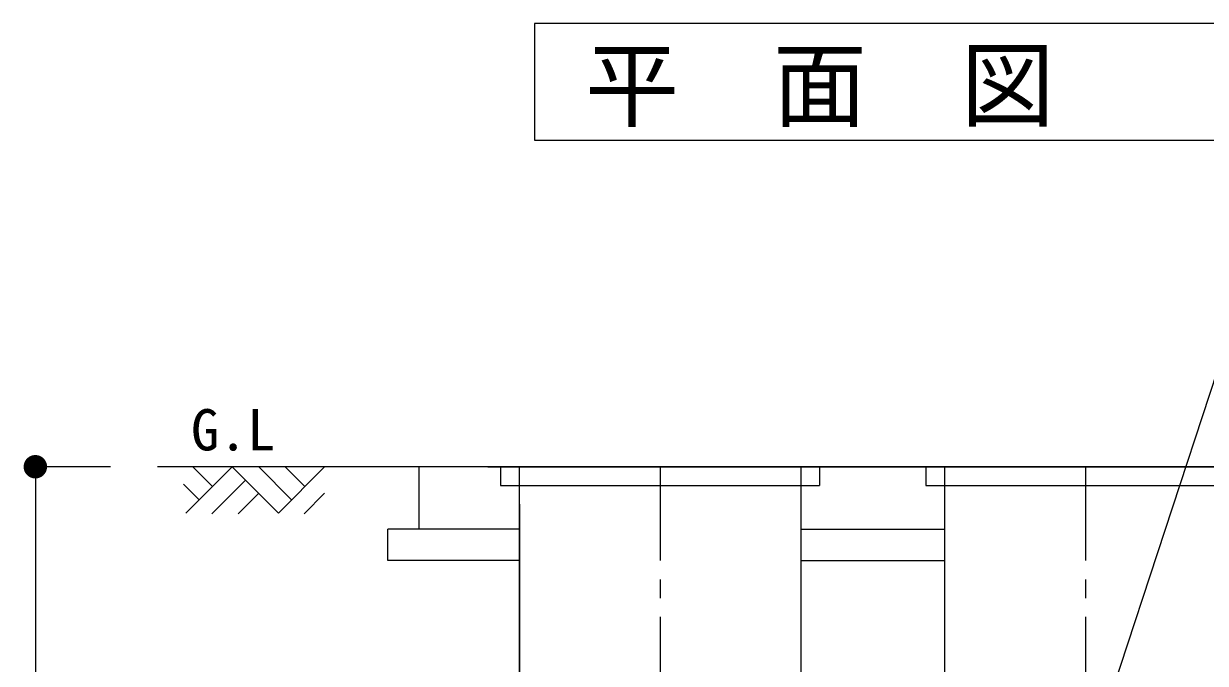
# Model space of a CAD drawing. Units: millimetres, scale not verified. Extents: x -22839 to 8910, y -6308 to 6308.
# Drawn here: x -6876 to -4987, y -1577 to -555 of the extents above; entities that cross this region are included whole.
import ezdxf
from ezdxf.enums import TextEntityAlignment as Align

# ---------------------------------------------------------------- set-up
doc = ezdxf.new("R2010")
doc.units = ezdxf.units.MM
doc.header["$LTSCALE"] = 30
doc.linetypes.add('CHAIN1', pattern=[8, 5, -1, 1, -1])
for name, color, linetype, lineweight in [('0-1_空気管', 3, 'Continuous', 25), ('0-2_機器', 3, 'Continuous', 25), ('0-3_製作', 4, 'Continuous', 25), ('0-F_00クル-フ-6寸法', 132, 'Continuous', 25)]:
    doc.layers.add(name, color=color, linetype=linetype, lineweight=lineweight)
doc.styles.add('ＭＳ ゴシック', font='')
doc.styles.get('ＭＳ ゴシック').set_extended_font_data('MS Gothic')

msp = doc.modelspace()

# ---------------------------------------------------------------- linework, layer by layer
at = {"layer": '0-1_空気管'}
for p, q in [((-4968.21, -1110.35), (-5169.61, -1721.32)), ((-6574.51, -1294.37), (-6605.97, -1262.92)), ((-6447.96, -1315.59), (-6500.63, -1262.92)), ((-6395.28, -1262.92), (-6469.17, -1336.8)), ((-6426.74, -1294.37), (-6458.2, -1262.92)), ((-6134.32, -1262.88), (-4168.97, -1262.88)), ((-6083.84, -1597.88), (-6083.84, -1262.88)), ((-5634.11, -1262.88), (-5634.11, -1597.88)), ((-5603.97, -1262.88), (-5603.97, -1292.88)), ((-5433.97, -1262.88), (-5433.97, -1292.88)), ((-5403.84, -1597.88), (-5403.84, -1262.88)), ((-6521.84, -1284.13), (-6575.63, -1337.92)), ((-6595.72, -1315.59), (-6620.74, -1290.57)), ((-5433.97, -1292.88), (-4923.97, -1292.88)), ((-6500.63, -1305.34), (-6533.2, -1337.92)), ((-6395.28, -1305.34), (-6427.86, -1337.92))]:
    msp.add_line(p, q, dxfattribs=at)
at = {"layer": '0-1_空気管', "linetype": 'CHAIN1'}
for p, q in [((-5858.97, -1262.88), (-5858.97, -1614.1)), ((-5178.97, -1262.88), (-5178.97, -1614.1))]:
    msp.add_line(p, q, dxfattribs=at)
at = {"layer": '0-1_空気管', "color": 2}
for p, q in [((-5634.11, -1362.88), (-5403.84, -1362.88)), ((-5634.11, -1412.88), (-5403.84, -1412.88))]:
    msp.add_line(p, q, dxfattribs=at)
at = {"layer": '0-1_空気管'}
for points in [[(-6469.17, -1336.8), (-6543.05, -1262.91), (-6616.94, -1336.8)], [(-6113.97, -1262.88), (-6113.97, -1292.88), (-5603.97, -1292.88)]]:
    msp.add_lwpolyline(points, dxfattribs=at)
at = {"layer": '0-2_機器', "color": 2}
for p, q in [((-3676.84, -1262.88), (-6662.49, -1262.92)), ((-6243.97, -1362.88), (-6243.97, -1262.88)), ((-6293.97, -1412.88), (-6293.97, -1362.88)), ((-6083.84, -1362.88), (-6293.97, -1362.88)), ((-6083.84, -1412.88), (-6293.97, -1412.88))]:
    msp.add_line(p, q, dxfattribs=at)
at = {"layer": '0-2_機器'}
msp.add_lwpolyline([(-4030.5, -740.94), (-4030.5, -554.63), (-6059.83, -554.63), (-6059.83, -740.94)], close=True, dxfattribs=at)
at = {"layer": '0-3_製作', "color": 3}
msp.add_line((-6083.84, -1322.88), (-6083.84, -1594.68), dxfattribs=at)
at = {"layer": '0-F_00クル-フ-6寸法', "color": 4}
for p, q in [((-6737.64, -1262.88), (-6857.64, -1262.88)), ((-6857.64, -1262.88), (-6857.64, -1842.88))]:
    msp.add_line(p, q, dxfattribs=at)
at = {"layer": '0-F_00クル-フ-6寸法'}
for points in [[(-6857.64, -1262.88), (-6868.66, -1247.71), (-6866.68, -1246.45)], [(-6857.64, -1262.88), (-6866.68, -1246.45), (-6864.55, -1245.45)], [(-6857.64, -1262.88), (-6864.55, -1245.45), (-6862.31, -1244.72)], [(-6857.64, -1262.88), (-6862.31, -1244.72), (-6859.99, -1244.28)], [(-6857.64, -1262.88), (-6859.99, -1244.28), (-6857.64, -1244.13)], [(-6857.64, -1262.88), (-6857.64, -1244.13), (-6855.29, -1244.28)], [(-6857.64, -1262.88), (-6855.29, -1244.28), (-6852.98, -1244.72)], [(-6857.64, -1262.88), (-6852.98, -1244.72), (-6850.74, -1245.45)], [(-6857.64, -1262.88), (-6850.74, -1245.45), (-6848.61, -1246.45)], [(-6857.64, -1262.88), (-6848.61, -1246.45), (-6846.62, -1247.71)], [(-6857.64, -1262.88), (-6876.36, -1261.7), (-6876.06, -1259.37)], [(-6857.64, -1262.88), (-6876.36, -1264.06), (-6876.36, -1261.7)], [(-6857.64, -1262.88), (-6876.06, -1266.39), (-6876.36, -1264.06)], [(-6857.64, -1262.88), (-6876.06, -1259.37), (-6875.48, -1257.09)], [(-6857.64, -1262.88), (-6875.48, -1268.68), (-6876.06, -1266.39)], [(-6857.64, -1262.88), (-6875.48, -1257.09), (-6874.61, -1254.9)], [(-6857.64, -1262.88), (-6874.61, -1270.86), (-6875.48, -1268.68)], [(-6857.64, -1262.88), (-6874.61, -1254.9), (-6873.47, -1252.83)], [(-6857.64, -1262.88), (-6873.47, -1272.93), (-6874.61, -1270.86)], [(-6857.64, -1262.88), (-6873.47, -1252.83), (-6872.09, -1250.93)], [(-6857.64, -1262.88), (-6872.09, -1274.83), (-6873.47, -1272.93)], [(-6857.64, -1262.88), (-6872.09, -1250.93), (-6870.48, -1249.21)], [(-6857.64, -1262.88), (-6870.48, -1276.55), (-6872.09, -1274.83)], [(-6857.64, -1262.88), (-6870.48, -1249.21), (-6868.66, -1247.71)], [(-6857.64, -1262.88), (-6868.66, -1278.05), (-6870.48, -1276.55)], [(-6857.64, -1262.88), (-6866.68, -1279.31), (-6868.66, -1278.05)], [(-6857.64, -1262.88), (-6864.55, -1280.31), (-6866.68, -1279.31)], [(-6857.64, -1262.88), (-6862.31, -1281.04), (-6864.55, -1280.31)], [(-6857.64, -1262.88), (-6859.99, -1281.48), (-6862.31, -1281.04)], [(-6857.64, -1262.88), (-6857.64, -1281.63), (-6859.99, -1281.48)], [(-6857.64, -1262.88), (-6846.62, -1247.71), (-6844.81, -1249.21)], [(-6857.64, -1262.88), (-6844.81, -1249.21), (-6843.2, -1250.93)], [(-6857.64, -1262.88), (-6843.2, -1250.93), (-6841.81, -1252.83)], [(-6857.64, -1262.88), (-6841.81, -1252.83), (-6840.68, -1254.9)], [(-6857.64, -1262.88), (-6840.68, -1254.9), (-6839.81, -1257.09)], [(-6857.64, -1262.88), (-6839.81, -1257.09), (-6839.22, -1259.37)], [(-6857.64, -1262.88), (-6839.22, -1259.37), (-6838.93, -1261.7)], [(-6857.64, -1262.88), (-6838.93, -1261.7), (-6838.93, -1264.06)], [(-6857.64, -1262.88), (-6855.29, -1281.48), (-6857.64, -1281.63)], [(-6857.64, -1262.88), (-6852.98, -1281.04), (-6855.29, -1281.48)], [(-6857.64, -1262.88), (-6850.74, -1280.31), (-6852.98, -1281.04)], [(-6857.64, -1262.88), (-6848.61, -1279.31), (-6850.74, -1280.31)], [(-6857.64, -1262.88), (-6846.62, -1278.05), (-6848.61, -1279.31)], [(-6857.64, -1262.88), (-6844.81, -1276.55), (-6846.62, -1278.05)], [(-6857.64, -1262.88), (-6843.2, -1274.83), (-6844.81, -1276.55)], [(-6857.64, -1262.88), (-6841.81, -1272.93), (-6843.2, -1274.83)], [(-6857.64, -1262.88), (-6840.68, -1270.86), (-6841.81, -1272.93)], [(-6857.64, -1262.88), (-6839.81, -1268.68), (-6840.68, -1270.86)], [(-6857.64, -1262.88), (-6839.22, -1266.39), (-6839.81, -1268.68)], [(-6857.64, -1262.88), (-6838.93, -1264.06), (-6839.22, -1266.39)]]:
    msp.add_solid(points, dxfattribs=at)

# ---------------------------------------------------------------- texts
at = {"layer": '0-1_空気管', "color": 4, "style": 'ＭＳ ゴシック'}
msp.add_text('G.L', height=65.98, dxfattribs=at).set_placement((-6608.78, -1256.55), align=Align.BOTTOM_LEFT)
at = {"layer": '0-2_機器', "color": 4, "style": 'ＭＳ ゴシック'}
msp.add_text('平\u3000面\u3000図', height=110, dxfattribs=at).set_placement((-5978.58, -740.91), align=Align.BOTTOM_LEFT)

doc.saveas('drawing.dxf')
